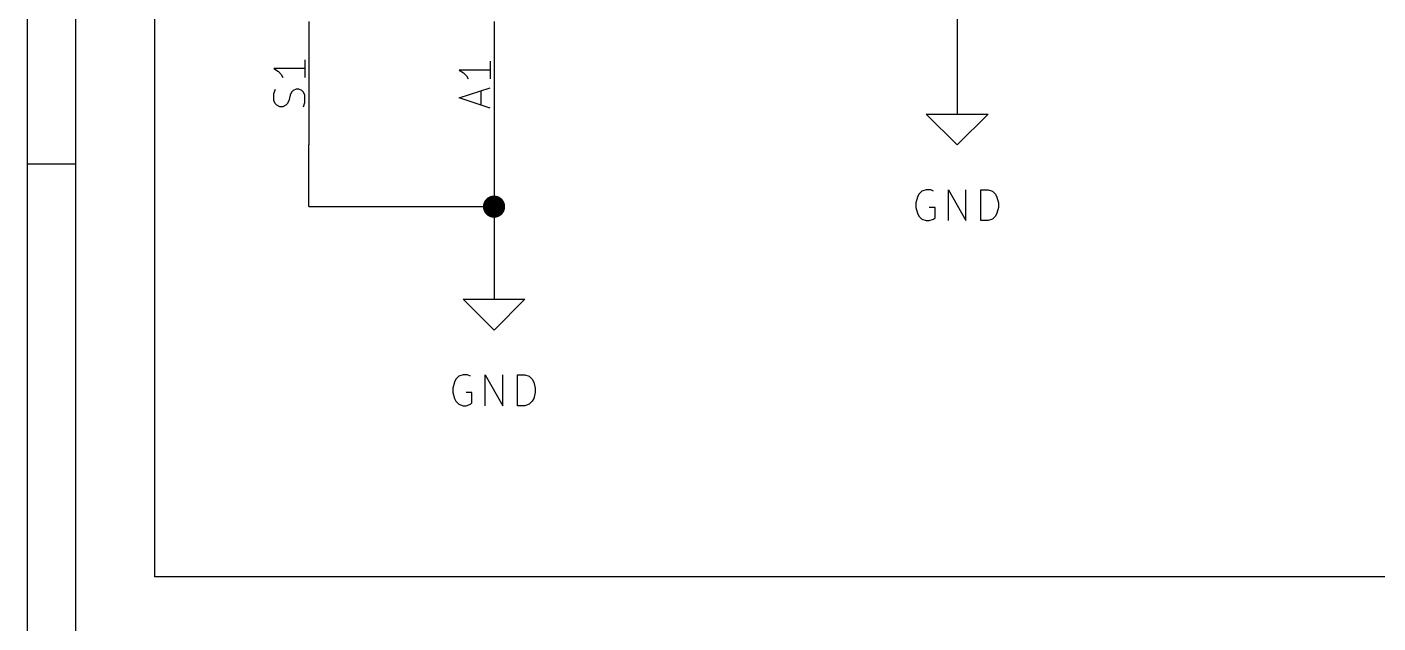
# Model space of a CAD drawing. Extents: x 0.4 to 11.3, y -7.9 to -0.4.
# Drawn here: x 0.394 to 2.581, y -5.075 to -4.109 of the extents above; entities that cross this region are included whole.
import ezdxf

# ---------------------------------------------------------------- set-up
doc = ezdxf.new("R2010")
doc.units = 0
doc.header["$MEASUREMENT"] = 0
for name, color, linetype in [('CYAN2', 4, 'CONTINUOUS'), ('GREEN3', 91, 'CONTINUOUS'), ('LORANGE', 41, 'CONTINUOUS'), ('RED2', 1, 'CONTINUOUS'), ('RED3', 11, 'CONTINUOUS')]:
    doc.layers.add(name, color=color, linetype=linetype)

msp = doc.modelspace()

# ---------------------------------------------------------------- linework, layer by layer
at = {"layer": 'CYAN2', "linetype": 'CONTINUOUS'}
for p, q in [((1.84285, -4.375), (1.83809, -4.37976)), ((1.85, -4.37261), (1.84285, -4.375)), ((1.85714, -4.37261), (1.85, -4.37261)), ((1.8619, -4.375), (1.85714, -4.37261)), ((1.88571, -4.42261), (1.88571, -4.37261)), ((1.88571, -4.37261), (1.91428, -4.42261)), ((1.91428, -4.42261), (1.91428, -4.37261)), ((1.93809, -4.42261), (1.93809, -4.37261)), ((1.93809, -4.37261), (1.95, -4.37261)), ((1.95, -4.37261), (1.95714, -4.375)), ((1.95714, -4.375), (1.9619, -4.37976)), ((1.83571, -4.38452), (1.83333, -4.39404)), ((1.83333, -4.39404), (1.83333, -4.40119)), ((1.83809, -4.37976), (1.83571, -4.38452)), ((1.9619, -4.37976), (1.96428, -4.38452)), ((1.96428, -4.38452), (1.96667, -4.39404)), ((1.96667, -4.39404), (1.96667, -4.40119)), ((1.83333, -4.40119), (1.83571, -4.41071)), ((1.83571, -4.41071), (1.83809, -4.41547)), ((1.83809, -4.41547), (1.84285, -4.42023)), ((1.86428, -4.40119), (1.85476, -4.40119)), ((1.8619, -4.42023), (1.86428, -4.41785)), ((1.86428, -4.41785), (1.86428, -4.40119)), ((1.9619, -4.41547), (1.95714, -4.42023)), ((1.96428, -4.41071), (1.9619, -4.41547)), ((1.96667, -4.40119), (1.96428, -4.41071)), ((1.84285, -4.42023), (1.85, -4.42261)), ((1.85, -4.42261), (1.85476, -4.42261)), ((1.85476, -4.42261), (1.8619, -4.42023)), ((1.95, -4.42261), (1.93809, -4.42261)), ((1.95714, -4.42023), (1.95, -4.42261)), ((1.08809, -4.67976), (1.08571, -4.68452)), ((1.09285, -4.675), (1.08809, -4.67976)), ((1.1, -4.67261), (1.09285, -4.675)), ((1.10714, -4.67261), (1.1, -4.67261)), ((1.1119, -4.675), (1.10714, -4.67261)), ((1.13571, -4.72261), (1.13571, -4.67261)), ((1.13571, -4.67261), (1.16428, -4.72261)), ((1.16428, -4.72261), (1.16428, -4.67261)), ((1.18809, -4.72261), (1.18809, -4.67261)), ((1.18809, -4.67261), (1.2, -4.67261)), ((1.2, -4.67261), (1.20714, -4.675)), ((1.20714, -4.675), (1.2119, -4.67976)), ((1.2119, -4.67976), (1.21428, -4.68452)), ((1.08571, -4.68452), (1.08333, -4.69404)), ((1.08333, -4.69404), (1.08333, -4.70119)), ((1.08333, -4.70119), (1.08571, -4.71071)), ((1.11428, -4.70119), (1.10476, -4.70119)), ((1.11428, -4.71785), (1.11428, -4.70119)), ((1.21428, -4.68452), (1.21667, -4.69404)), ((1.21667, -4.70119), (1.21428, -4.71071)), ((1.21667, -4.69404), (1.21667, -4.70119)), ((1.08571, -4.71071), (1.08809, -4.71547)), ((1.08809, -4.71547), (1.09285, -4.72023)), ((1.09285, -4.72023), (1.1, -4.72261)), ((1.1, -4.72261), (1.10476, -4.72261)), ((1.10476, -4.72261), (1.1119, -4.72023)), ((1.1119, -4.72023), (1.11428, -4.71785)), ((1.2, -4.72261), (1.18809, -4.72261)), ((1.20714, -4.72023), (1.2, -4.72261)), ((1.2119, -4.71547), (1.20714, -4.72023)), ((1.21428, -4.71071), (1.2119, -4.71547))]:
    msp.add_line(p, q, dxfattribs=at)
at = {"layer": 'GREEN3', "linetype": 'CONTINUOUS'}
for p, q in [((1.9, -4.05), (1.9, -4.2)), ((0.85, -4.4), (0.85, -4.3)), ((1.15, -4.3), (1.15, -4.4)), ((0.85, -4.4), (1.15, -4.4)), ((1.15, -4.4), (1.15, -4.5))]:
    msp.add_line(p, q, dxfattribs=at)
at = {"layer": 'GREEN3', "const_width": 0.018}
msp.add_lwpolyline([(1.141, -4.4, 1), (1.159, -4.4, 1)], format="xyb", close=True, dxfattribs=at)
at = {"layer": 'LORANGE', "linetype": 'CONTINUOUS'}
for p in [(0.6, -2.25), (6.65, -5)]:
    msp.add_line(p, (0.6, -5), dxfattribs=at)
at = {"layer": 'RED2', "linetype": 'CONTINUOUS'}
for p, q in [((0.393701, -0.393701), (0.393701, -7.8743)), ((0.472441, -0.472441), (0.472441, -7.79556)), ((0.85, -4.1), (0.85, -4.3)), ((0.85, -4.1), (0.85, -4.3)), ((1.15, -4.1), (1.15, -4.3)), ((1.15, -4.1), (1.15, -4.3)), ((1.9, -4.2), (1.9, -4.25)), ((1.9, -4.3), (1.85, -4.25)), ((1.85, -4.25), (1.9, -4.25)), ((1.9, -4.25), (1.95, -4.25)), ((1.95, -4.25), (1.9, -4.3)), ((0.393701, -4.33071), (0.472441, -4.33071)), ((1.15, -4.5), (1.15, -4.55)), ((1.15, -4.6), (1.1, -4.55)), ((1.1, -4.55), (1.15, -4.55)), ((1.15, -4.55), (1.2, -4.55)), ((1.2, -4.55), (1.15, -4.6))]:
    msp.add_line(p, q, dxfattribs=at)
at = {"layer": 'RED3', "linetype": 'CONTINUOUS'}
for p, q in [((0.843618, -4.17619), (0.793618, -4.17619)), ((0.793618, -4.17619), (0.80076, -4.18095)), ((0.843618, -4.17619), (0.793618, -4.17619)), ((0.793618, -4.17619), (0.80076, -4.18095)), ((0.843618, -4.1619), (0.843618, -4.19047)), ((0.843618, -4.1619), (0.843618, -4.19047)), ((1.14362, -4.17857), (1.09362, -4.17857)), ((1.09362, -4.17857), (1.10076, -4.18333)), ((1.14362, -4.17857), (1.09362, -4.17857)), ((1.09362, -4.17857), (1.10076, -4.18333)), ((1.14362, -4.16428), (1.14362, -4.19285)), ((1.14362, -4.16428), (1.14362, -4.19285)), ((0.80076, -4.18095), (0.805524, -4.18571)), ((0.80076, -4.18095), (0.805524, -4.18571)), ((0.805524, -4.18571), (0.807902, -4.19047)), ((0.805524, -4.18571), (0.807902, -4.19047)), ((1.10076, -4.18333), (1.10552, -4.18809)), ((1.10076, -4.18333), (1.10552, -4.18809)), ((1.10552, -4.18809), (1.1079, -4.19285)), ((1.10552, -4.18809), (1.1079, -4.19285)), ((0.793618, -4.21667), (0.796, -4.20952)), ((0.793618, -4.21667), (0.796, -4.20952)), ((0.793618, -4.22857), (0.793618, -4.21667)), ((0.793618, -4.22857), (0.793618, -4.21667)), ((0.819807, -4.21905), (0.817425, -4.22857)), ((0.819807, -4.21905), (0.817425, -4.22857)), ((0.822189, -4.21428), (0.819807, -4.21905)), ((0.822189, -4.21428), (0.819807, -4.21905)), ((0.824571, -4.2119), (0.822189, -4.21428)), ((0.824571, -4.2119), (0.822189, -4.21428)), ((0.829331, -4.20952), (0.824571, -4.2119)), ((0.829331, -4.20952), (0.824571, -4.2119)), ((0.834094, -4.20952), (0.829331, -4.20952)), ((0.834094, -4.20952), (0.829331, -4.20952)), ((0.838854, -4.2119), (0.834094, -4.20952)), ((0.838854, -4.2119), (0.834094, -4.20952)), ((0.841236, -4.21428), (0.838854, -4.2119)), ((0.841236, -4.21428), (0.838854, -4.2119)), ((0.843618, -4.21905), (0.841236, -4.21428)), ((0.843618, -4.21905), (0.841236, -4.21428)), ((0.843618, -4.23095), (0.843618, -4.21905)), ((0.843618, -4.23095), (0.843618, -4.21905)), ((1.09362, -4.22381), (1.14362, -4.20714)), ((1.09362, -4.22381), (1.14362, -4.20714)), ((1.12933, -4.23571), (1.12933, -4.2119)), ((1.12933, -4.23571), (1.12933, -4.2119)), ((0.796, -4.23333), (0.793618, -4.22857)), ((0.796, -4.23333), (0.793618, -4.22857)), ((0.798378, -4.23571), (0.796, -4.23333)), ((0.798378, -4.23571), (0.796, -4.23333)), ((0.803142, -4.23809), (0.798378, -4.23571)), ((0.803142, -4.23809), (0.798378, -4.23571)), ((0.807902, -4.23809), (0.803142, -4.23809)), ((0.807902, -4.23809), (0.803142, -4.23809)), ((0.812665, -4.23571), (0.807902, -4.23809)), ((0.812665, -4.23571), (0.807902, -4.23809)), ((0.815047, -4.23333), (0.812665, -4.23571)), ((0.815047, -4.23333), (0.812665, -4.23571)), ((0.817425, -4.22857), (0.815047, -4.23333)), ((0.817425, -4.22857), (0.815047, -4.23333)), ((0.841236, -4.23809), (0.843618, -4.23095)), ((0.841236, -4.23809), (0.843618, -4.23095)), ((1.14362, -4.24047), (1.09362, -4.22381)), ((1.14362, -4.24047), (1.09362, -4.22381))]:
    msp.add_line(p, q, dxfattribs=at)

doc.saveas('drawing.dxf')
